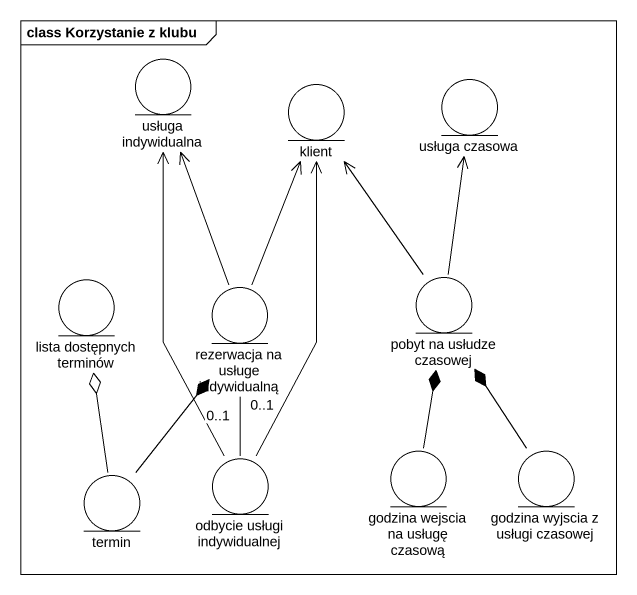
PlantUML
@startuml
mainframe class Korzystanie z klubu
entity "usługa indywidualna" as usługa_indywidualna
entity klient
entity "usługa czasowa" as usługa_czasowa
entity "lista dostępnych terminów" as lista_dostępnych_terminów
entity "rezerwacja na usługe indywidualną" as rezerwacja_na_usługe
entity "pobyt na usłudze czasowej" as pobyt_na_usłudze_czasowej
entity termin
entity "odbycie usługi indywidualnej" as odbycie_usługi_indywidualnej
entity "godzina wejscia na usługę czasową" as godzina_wejscia_na_usługę
entity "godzina wyjscia z usługi czasowej" as godzina_wyjscia_z_usługi
rezerwacja_na_usługe -up-> usługa_indywidualna
rezerwacja_na_usługe -up-> klient
pobyt_na_usłudze_czasowej -up-> klient
pobyt_na_usłudze_czasowej -up-> usługa_czasowa
termin -up-o lista_dostępnych_terminów
termin -up-* rezerwacja_na_usługe
odbycie_usługi_indywidualnej -up-> usługa_indywidualna
odbycie_usługi_indywidualnej -up-> klient
odbycie_usługi_indywidualnej "0..1" -up- "0..1" rezerwacja_na_usługe
godzina_wejscia_na_usługę -up-* pobyt_na_usłudze_czasowej
godzina_wyjscia_z_usługi -up-* pobyt_na_usłudze_czasowej
@enduml
